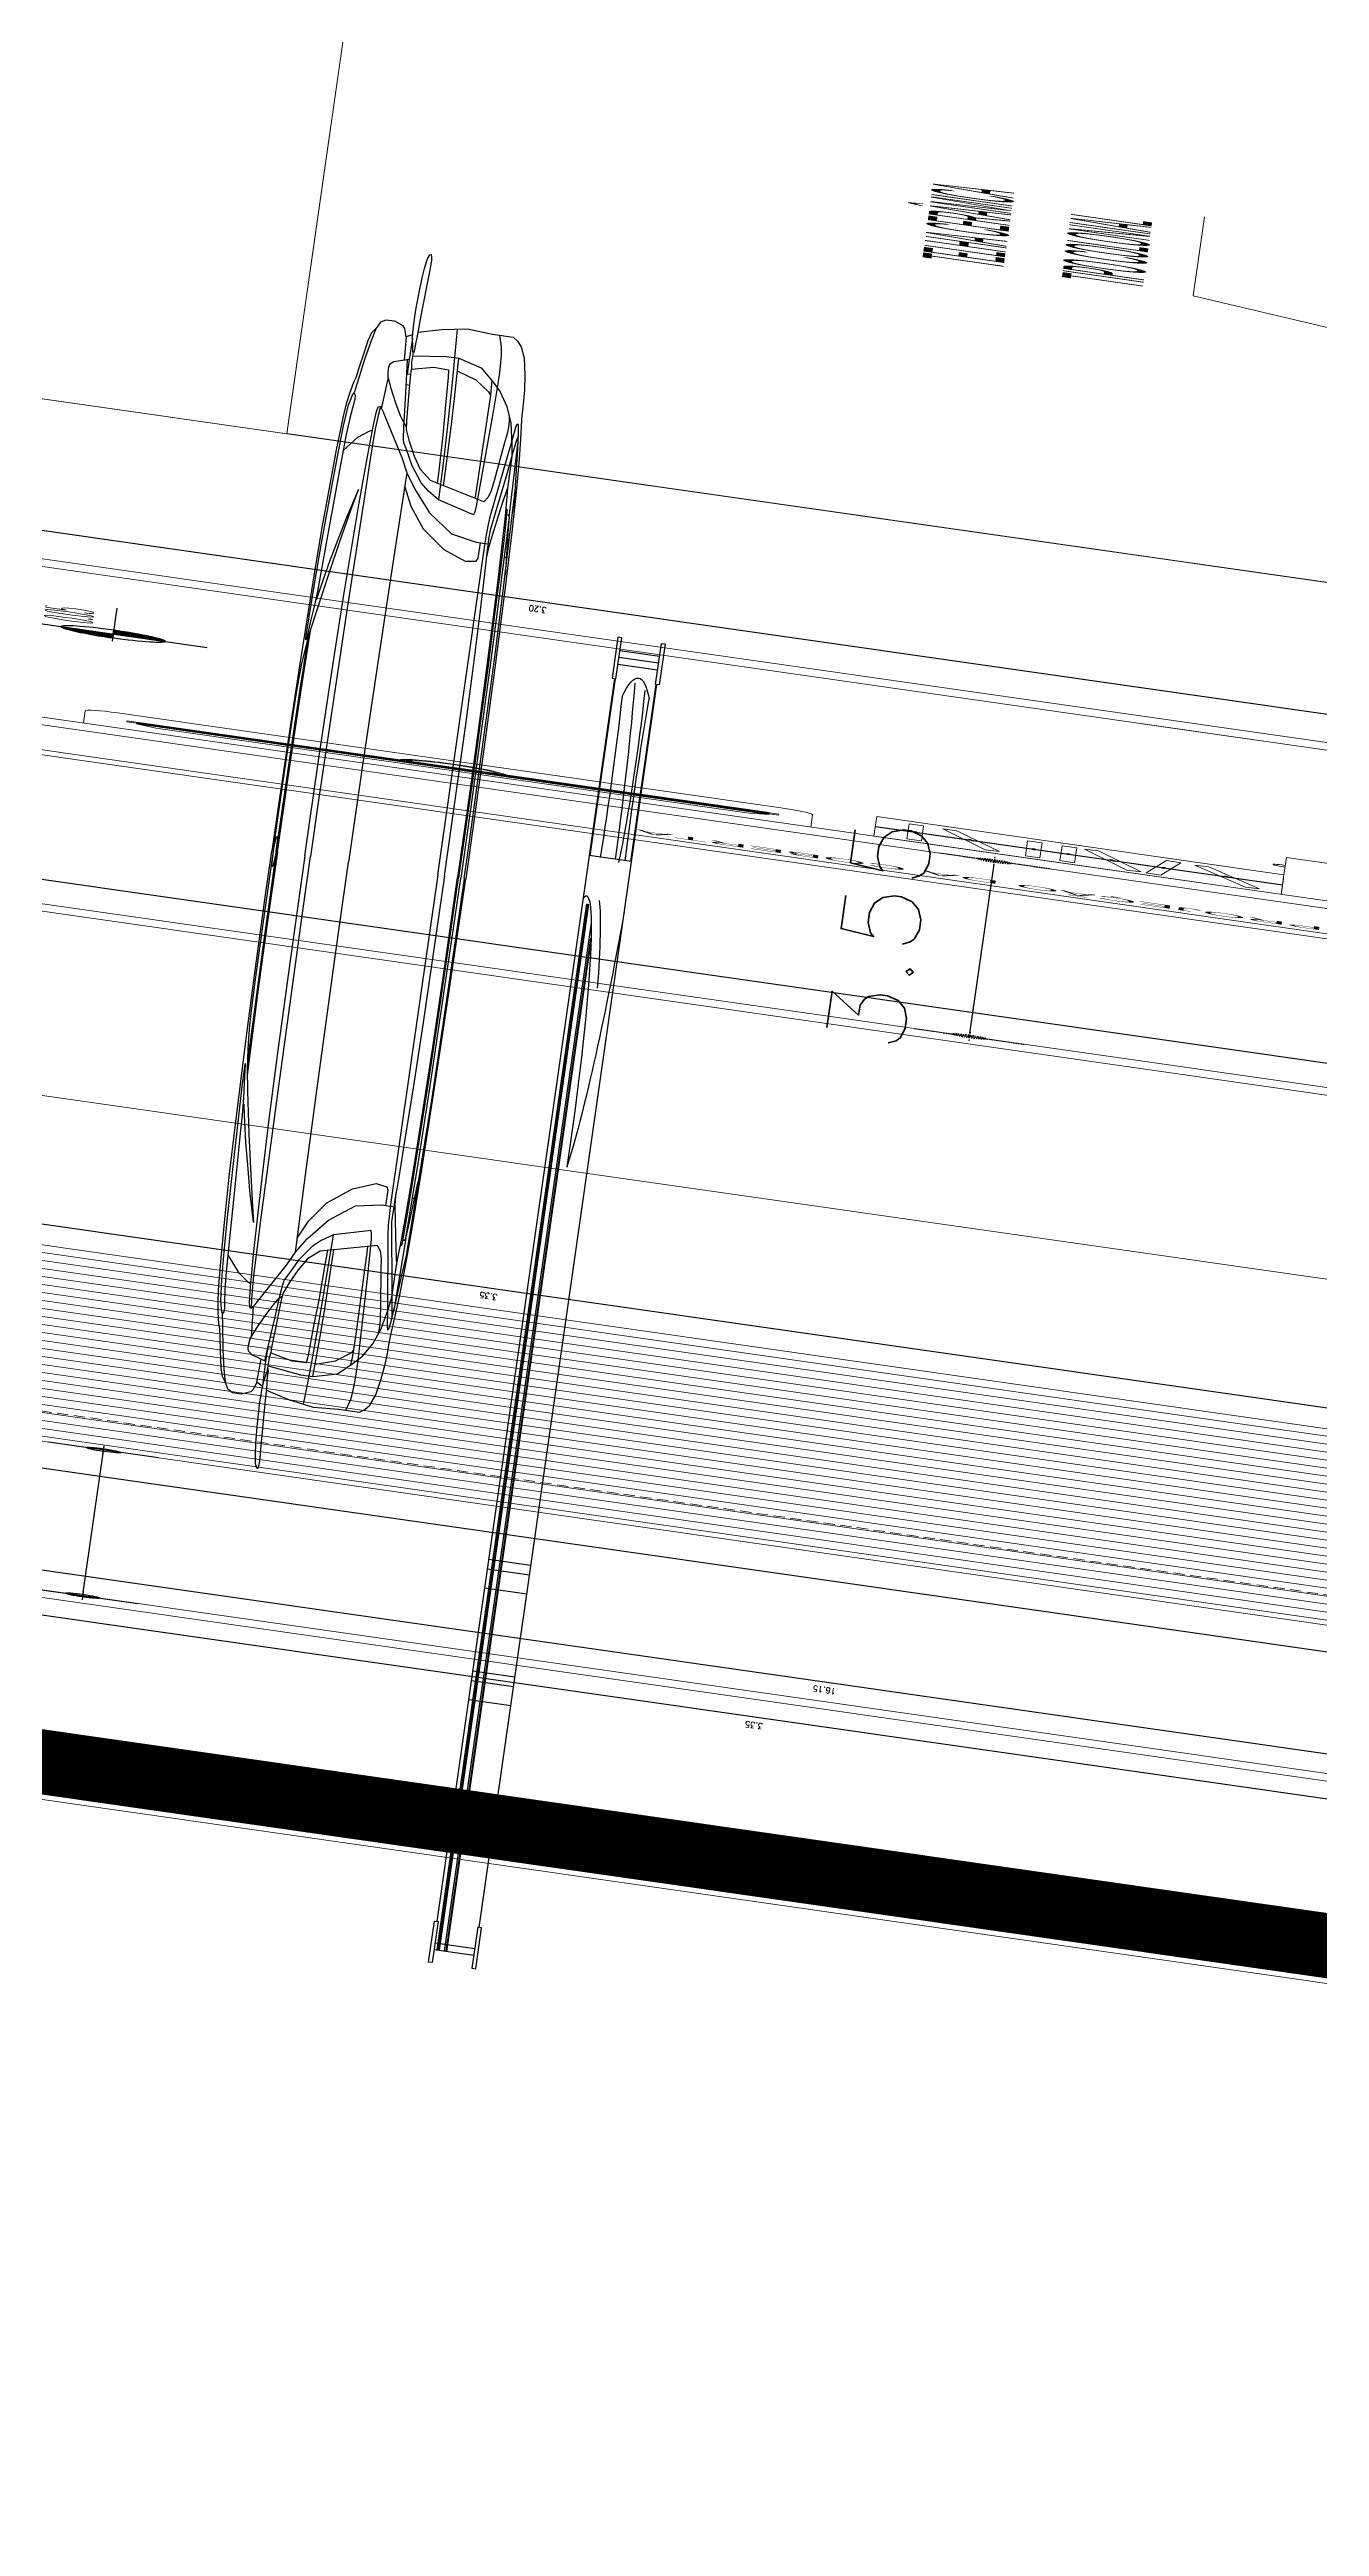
# Model space of a CAD drawing. Header units: millimetres. Extents: x -361192058 to 101130107379, y -14071650034 to 19218552450.
# Drawn here: x -134288.1 to -134171.5, y 43637.4 to 43864.8 of the extents above; entities that cross this region are included whole.
import ezdxf
from ezdxf.enums import TextEntityAlignment as Align

# ---------------------------------------------------------------- set-up
doc = ezdxf.new("R2010")
doc.units = ezdxf.units.MM
doc.header["$LTSCALE"] = 0.5
doc.linetypes.add('HIDDEN', pattern=[0.375, 0.25, -0.125])
doc.linetypes.add('HIDDEN2', pattern=[0.1875, 0.125, -0.0625])
for name, color, linetype in [('02', 2, 'Continuous'), ('DIVERSOS', 4, 'Continuous'), ('ESQUADRIAS', 3, 'Continuous'), ('HATCH', 8, 'Continuous'), ('MOBIL-I', 251, 'Continuous'), ('parede', 2, 'Continuous'), ('PISO', 8, 'Continuous'), ('proj', 8, 'HIDDEN'), ('projeção 02', 7, 'HIDDEN2'), ('TXT_0', 7, 'Continuous')]:
    doc.layers.add(name, color=color, linetype=linetype)
doc.layers.add('E-lay-9', color=9, linetype='Continuous', lineweight=9)
doc.styles.add('ADITIVOCAD', font='ROMANS.shx')
doc.styles.add('SANSSERIF', font='sas_____.pfb', dxfattribs={"height": 1})
doc.styles.get("Standard").update_dxf_attribs({"font": 'txt.shx', "height": 0.12})
doc.dimstyles.new('ESCALA50', dxfattribs={"dimtxt": 0.1, "dimasz": 0.06, "dimexe": 0.18, "dimexo": 0.06, "dimgap": 0.1, "dimtad": 1, "dimzin": 4, "dimdsep": 46, "dimtxsty": 'Standard', "dimblk1": 'BOLA', "dimblk2": 'BOLA', "dimsah": 1, "dimcen": -0.06, "dimse1": 1, "dimse2": 1, "dimclrd": 7, "dimclrt": 3, "dimadec": 0, "dimazin": 0, "dimtfac": 1, "dimtix": 1, "dimtmove": 0, "dimatfit": 3, "dimldrblk": 'BOLA', "dimfxl": 0, "dimtolj": 1, "dimtzin": 4, "dimarcsym": 0})

# ---------------------------------------------------------------- blocks, each defined once
blk = doc.blocks.new('BOLA')
for p, q in [((0, -1.435), (0, 1.435)), ((-1.435, 0), (1.435, 0))]:
    blk.add_line(p, q)
blk.add_circle((0, 0), 0.452)
blk = doc.blocks.new('*D851')
at = {"layer": 'Defpoints', "color": 0, "transparency": 16777216}
for p in [(4671.6614, 2423.243), (4672.2249, 2423.243), (4671.6614, 2419.893)]:
    blk.add_point(p, dxfattribs=at)
at = {"layer": 'DIVERSOS', "color": 7, "lineweight": -2, "transparency": 16777216}
blk.add_line((4672.2249, 2419.953), (4672.2249, 2423.183), dxfattribs=at)
at = {"layer": 'DIVERSOS', "color": 7, "lineweight": -2, "transparency": 16777216, "xscale": 0.06, "yscale": 0.06, "zscale": 0.06}
for p, rotation in [((4672.2249, 2423.243), 90), ((4672.2249, 2419.893), 270)]:
    blk.add_blockref('BOLA', p, dxfattribs=dict(at, rotation=rotation))
at = {"layer": 'DIVERSOS', "color": 3, "lineweight": 18, "transparency": 16777216, "insert": (4672.0649, 2421.568), "char_height": 0.12, "attachment_point": 5, "rotation": 90}
blk.add_mtext('\\A1;3.35', dxfattribs=at)
blk = doc.blocks.new('*D853')
at = {"layer": 'Defpoints', "color": 0, "transparency": 16777216}
for p in [(4664.4563, 2422.743), (4668.0101, 2422.743), (4668.0114, 2419.393)]:
    blk.add_point(p, dxfattribs=at)
at = {"layer": 'DIVERSOS', "color": 7, "lineweight": -2, "transparency": 16777216}
blk.add_line((4664.4563, 2419.453), (4664.4563, 2422.683), dxfattribs=at)
at = {"layer": 'DIVERSOS', "color": 7, "lineweight": -2, "transparency": 16777216, "xscale": 0.06, "yscale": 0.06, "zscale": 0.06}
for p, rotation in [((4664.4563, 2422.743), 90), ((4664.4563, 2419.393), 270)]:
    blk.add_blockref('BOLA', p, dxfattribs=dict(at, rotation=rotation))
at = {"layer": 'DIVERSOS', "color": 3, "lineweight": 18, "transparency": 16777216, "insert": (4664.2963, 2421.068), "char_height": 0.12, "attachment_point": 5, "rotation": 90}
blk.add_mtext('\\A1;3.35', dxfattribs=at)
blk = doc.blocks.new('*D856')
at = {"layer": 'Defpoints', "color": 0, "transparency": 16777216}
for p in [(4667.3822, 2422.643), (4667.3822, 2412.893), (4667.3822, 2412.893)]:
    blk.add_point(p, dxfattribs=at)
at = {"layer": 'DIVERSOS', "color": 7, "lineweight": -2, "transparency": 16777216}
blk.add_line((4667.3822, 2422.583), (4667.3822, 2412.953), dxfattribs=at)
at = {"layer": 'DIVERSOS', "color": 7, "lineweight": -2, "transparency": 16777216, "xscale": 0.06, "yscale": 0.06, "zscale": 0.06}
for p, rotation in [((4667.3822, 2422.643), 90), ((4667.3822, 2412.893), 270)]:
    blk.add_blockref('BOLA', p, dxfattribs=dict(at, rotation=rotation))
at = {"layer": 'DIVERSOS', "color": 3, "lineweight": 18, "transparency": 16777216, "insert": (4667.2222, 2417.768), "char_height": 0.12, "attachment_point": 5, "rotation": 90}
blk.add_mtext('\\A1;9.75', dxfattribs=at)
blk = doc.blocks.new('*D857')
at = {"layer": 'Defpoints', "color": 0, "transparency": 16777216}
for p in [(4666.0114, 2429.043), (4664.9614, 2412.893), (4665.3574, 2412.893)]:
    blk.add_point(p, dxfattribs=at)
at = {"layer": 'DIVERSOS', "color": 7, "lineweight": -2, "transparency": 16777216}
blk.add_line((4665.3574, 2428.983), (4665.3574, 2412.953), dxfattribs=at)
at = {"layer": 'DIVERSOS', "color": 7, "lineweight": -2, "transparency": 16777216, "xscale": 0.06, "yscale": 0.06, "zscale": 0.06}
for p, rotation in [((4665.3574, 2429.043), 90), ((4665.3574, 2412.893), 270)]:
    blk.add_blockref('BOLA', p, dxfattribs=dict(at, rotation=rotation))
at = {"layer": 'DIVERSOS', "color": 3, "lineweight": 18, "transparency": 16777216, "insert": (4665.1974, 2420.968), "char_height": 0.12, "attachment_point": 5, "rotation": 90}
blk.add_mtext('\\A1;16.15', dxfattribs=at)
blk = doc.blocks.new('*D860')
at = {"color": 7, "lineweight": -2, "transparency": 16777216}
blk.add_line((4665.0214, 2422.1234), (4667.8514, 2422.1234), dxfattribs=at)
at = {"layer": 'Defpoints', "color": 0, "transparency": 16777216}
for p in [(4667.9114, 2422.1234), (4667.9114, 2421.1591), (4664.9614, 2420.9091)]:
    blk.add_point(p, dxfattribs=at)
at = {"color": 7, "lineweight": -2, "transparency": 16777216, "xscale": 0.06, "yscale": 0.06, "zscale": 0.06, "rotation": 180}
blk.add_blockref('BOLA', (4664.9614, 2422.1234), dxfattribs=at)
at = {"color": 7, "lineweight": -2, "transparency": 16777216, "xscale": 0.06, "yscale": 0.06, "zscale": 0.06}
blk.add_blockref('BOLA', (4667.9114, 2422.1234), dxfattribs=at)
at = {"color": 3, "lineweight": 18, "transparency": 16777216, "insert": (4666.4364, 2422.2834), "char_height": 0.12, "attachment_point": 5}
blk.add_mtext('\\A1;2.95', dxfattribs=at)
blk = doc.blocks.new('Adc_nivelpl')
h = blk.add_hatch()
h.set_pattern_fill('_U', color=256, scale=0.005, angle=45, style=0, double=1)
h.set_pattern_definition([(45, (-5.8772514, -3.5161936), (-0.003535534, 0.003535534), []), (135, (-5.8772514, -3.5161936), (-0.003535534, -0.003535534), [])])
h.paths.add_polyline_path([(0.1954, -0.0865, 0.414214), (0.0865, -0.1954), (0.1954, -0.1954)])
h.paths.add_polyline_path([(0.1954, -0.1954), (0.1954, -0.3043, 0.414214), (0.3043, -0.1954)])
for p, q in [((0.1954, 0), (0.1954, -0.3908)), ((0.8958, -0.1954), (0, -0.1954))]:
    blk.add_line(p, q)
blk.add_circle((0.1954, -0.1954), 0.1089)
at = {"flags": 8}
blk.add_attdef('NIVEL', (0.3642, -0.1501), '', height=0.1, dxfattribs=at)
blk = doc.blocks.new('CamaSolteiroP_20')
for p, q in [((-37.72, 0), (37.72, 0)), ((-37.72, -1), (37.72, -1)), ((-37.72, -2), (37.72, -2)), ((-40, -185.91), (-40, -4.09)), ((-39, -30), (-39, -4.09)), ((39, -4.09), (39, -30)), ((40, -4.09), (40, -185.91)), ((-40, -30), (40, -30)), ((37.72, -189), (-37.72, -189)), ((37.72, -190), (-37.72, -190))]:
    blk.add_line(p, q)
at = {"color": 8}
for p, q in [((28.36, -36.99), (28.36, -190)), ((29.75, -36.99), (29.75, -190)), ((32.55, -36.99), (32.55, -190)), ((14.37, -42.5), (14.37, -190)), ((15.77, -41.86), (15.77, -190)), ((18.56, -39.59), (18.56, -190)), ((40, -132.93), (-40, -132.93)), ((40, -134.33), (-40, -134.33)), ((40, -137.12), (-40, -137.12)), ((40, -149.24), (-40, -149.24)), ((40, -150.64), (-40, -150.64)), ((40, -153.43), (-40, -153.43))]:
    blk.add_line(p, q, dxfattribs=at)
for points in [[(-44.82, -4.09), (-37.72, -4.09), (-37.72, 1.9), (-44.82, 1.9)], [(44.82, -4.09), (37.72, -4.09), (37.72, 1.9), (44.82, 1.9)], [(-44.82, -185.91), (-37.72, -185.91), (-37.72, -191.9), (-44.82, -191.9)], [(44.82, -185.91), (37.72, -185.91), (37.72, -191.9), (44.82, -191.9)]]:
    blk.add_lwpolyline(points, close=True)
for centre, radius, start, end in [((-4.53, -117.97), 114.44, 76.9055, 102.6216), ((-69.4, -20.59), 42.35, 347.1561, 19.7175), ((54.91, -21.37), 36.66, 156.0862, 193.6963), ((34.46, -71.38), 35.55, 81.0342, 186.0266), ((31.92, -2.06), 80.08, 206.0885, 245.813)]:
    blk.add_arc(centre, radius, start, end)
for centre, radius, start, end in [((2, -15.4), 23.74, 154.5854, 219.1554), ((35.51, -33.24), 44.85, 139.8836, 175.8528), ((21.8, -77.11), 42.73, 106.9145, 138.5644)]:
    blk.add_arc(centre, radius, start, end, dxfattribs=at)
blk = doc.blocks.new('top')
for points in [[(1324.7, 824.1), (1322.6, 845.5), (1324.1, 859.6), (1338.1, 883.9), (1359.5, 909.7), (1381.6, 926.7), (1409.7, 940), (1445.8, 946.6), (1473.1, 947.3), (1486.4, 943.6), (1493.1, 938.5), (1494.5, 931.8), (1484.2, 917.8), (1445.1, 857.3), (1421.5, 816.8), (1411.9, 810.1), (1410.8, 798.5), (1408.2, 795.7), (1399.1, 792.7), (1385.1, 794.7), (1367, 802.3), (1339.5, 814.8), (1324.7, 824.1)], [(585.6, 822.8), (509, 814.6), (457.4, 801.3), (396, 775.5), (350.6, 754.6), (321.3, 742.1), (291.3, 734.4), (243.8, 717), (212.2, 702.2), (186.4, 683.4), (163.3, 657.5), (141.7, 627.6), (108.9, 573.2), (76.1, 502.7), (52.4, 430.2), (21.6, 292.4), (7.7, 194.1), (0, 72), (0, 0)], [(1330.5, 820.5), (1210.6, 815.8), (1197.2, 819.4), (1155.1, 828.3), (1116.7, 831.9), (939.5, 837.3), (759.2, 837.1), (654.5, 832.6), (585.6, 822.8), (521.2, 802.2), (450.5, 773.6), (370.9, 736), (336, 719.1), (363.4, 715.3), (365.2, 709.9), (351.8, 701), (320.5, 681.3), (296.3, 653.6), (262.3, 597.2), (216.7, 511.4), (178.2, 433.6), (168.4, 410.3), (158.5, 396.9), (146.9, 383.5), (117.4, 360.2), (83.4, 331.6), (78, 330.7), (70, 332.5), (71.7, 339.7), (74.4, 366.5), (90.5, 417.5), (114.7, 481.9), (155.9, 570.4), (186.3, 623.2), (218.5, 666.1), (255.2, 699.2), (274.9, 705.4), (306.2, 715.3), (336, 719.1)], [(1210.6, 815.8), (1231.7, 779.6)], [(3057.7, 838.9), (3127.2, 821.5), (3147.1, 809.6), (3158, 796.7), (3162.9, 781.8), (3162.9, 763.9), (3150, 723.3), (3112.3, 632.9), (3082.5, 572.4), (3069.6, 563.5), (3048.8, 558.5), (2314.5, 573.7), (2088.9, 584.9), (1923.7, 596), (1692.7, 619.8), (1524.3, 645.2), (1460.7, 653.2), (1445.4, 659.3), (1417.5, 677.1), (1380.8, 711.7), (1336.2, 749.5), (1300.2, 781.2)], [(1339.5, 814.8), (1330.4, 781.9), (1332.8, 758.9)], [(1426.7, 825.8), (1889.9, 835), (2403.5, 841.5), (2914.2, 838.9), (3336.5, 838.9), (3434.3, 833.8), (3520.6, 826), (3611.5, 809.1), (3673.3, 783.4), (3710.6, 760.2), (3723.5, 743.5), (3727.4, 729.4), (3731.2, 721.6), (3739, 713.9), (3772.4, 684.3), (3800.8, 653.4), (3825.2, 618.7), (3840.7, 587.8), (3861.3, 540.2), (3885.7, 454), (3906.3, 336.9), (3920.5, 217.2), (3930, 0)], [(2198.8, 838.9), (2219.8, 811.4), (2248.8, 761.4), (2278.5, 693.5), (2300.3, 630.2), (2310.5, 590.4), (2314.5, 573.7)], [(1330.4, 781.9), (1034.7, 775), (955.6, 769.8), (940.8, 765.5), (940.8, 758.5), (954.7, 750.7), (1046.8, 734.2), (1185.9, 712.5), (1313.6, 694.3), (1411.4, 682.9)], [(1388.2, 794.2), (1388.7, 778.4), (1392.9, 773.7), (1405.6, 767.6)], [(1388.4, 788.2), (2055.6, 794.8), (2315.2, 794.8), (2786.9, 785), (3068.4, 765.5), (3232.7, 752.5), (3406.8, 731.4), (3532, 707), (3617.2, 674.1), (3650.7, 655.9), (3650.9, 605.9)], [(3484.3, 716.3), (3493.2, 709.4), (3495.1, 700.3), (3490.6, 691.9), (3458.6, 671.8), (3365.4, 617), (3333.3, 599.2), (3292.9, 588.4), (3218.1, 580.3), (2097.5, 601.3), (1866.8, 616), (1714.9, 634.5), (1569.2, 656.7), (1477.9, 674.1), (1460.3, 686.9), (1425.7, 731.8), (1405.6, 759.1), (1405.6, 767.6), (1844.1, 775.5), (2141.4, 774.5), (2156.9, 762.8), (2184.2, 720.1), (2214.3, 673.5), (2236.6, 618.1), (2243.5, 598.6)], [(2308.5, 794.8), (2322.3, 766.3), (2336.8, 731.9), (2349.1, 691.9), (2360.2, 626.9), (2363.1, 596.3)], [(2318, 775.1), (2711.1, 765.6), (2998.1, 750), (3046.7, 744.9)], [(3031, 768.1), (3042.3, 756.7), (3046.7, 744.9), (3046.7, 716.8), (3040.4, 655), (3032.3, 593.2), (3029.9, 583.8)], [(923.5, 700.4), (970.5, 747.9)], [(1405.6, 759.1), (1325.6, 758.9)], [(1343.6, 743.2), (1417.4, 743)], [(668.3, 0), (671.2, 156), (684.3, 307.6), (703.9, 410.8), (724.8, 489.2), (747, 551.9), (777.1, 621.2), (808, 671.5), (831.8, 695.3), (849.2, 702.6), (894.2, 703.6), (952.9, 697.1), (1464.5, 630.3), (1607.5, 608.3), (1587.7, 484), (1571.6, 325.7), (1556.9, 143.8), (1554.6, 0)], [(894.2, 703.6), (874.7, 689.7), (857.7, 670.8), (848.8, 653.1), (840.1, 621.1), (830.1, 559.1), (805.6, 381.2), (784.5, 84.7), (782.8, 0)], [(3362.3, 0), (3362.3, 514.7), (3366.5, 533.4), (3375.4, 546.8), (3393.3, 561.1), (3603, 676.8), (3642.8, 701.6), (3657.8, 706.9), (3667.5, 706.9), (3682.6, 705.1), (3706.5, 693.6), (3737.4, 668.9), (3790.5, 620.3), (3819.6, 593.8), (3839.1, 577.8), (3848.6, 569.4)], [(281.1, 628.3), (533.4, 651.7), (739.9, 663.8), (804.7, 666.1)], [(1411.4, 682.9), (1472.9, 677.8)], [(3501.2, 0), (3500.2, 118.2), (3494.8, 232.5), (3481.6, 331.3), (3462.3, 414.4), (3446.6, 470.9), (3432.2, 503.5), (3429.8, 527.5), (3433.4, 540.8), (3473.1, 562.5), (3603.2, 628.7), (3659.9, 661.2), (3698.4, 680.5), (3713.5, 688)], [(3763.4, 562.7), (3728.3, 676.2)], [(1604, 586.4), (1781.8, 557.8), (2094, 526.2), (2562.6, 498.8), (3018.1, 485.8), (3235.9, 488.3), (3267.3, 493.3), (3267.3, 517.1)], [(1607.5, 608.3), (1811.4, 584.7), (2173.6, 552), (2667.3, 524.3), (3185.4, 517.1), (3414.8, 517.1)], [(3435.8, 495.2), (3449.6, 514.1), (3498, 538.5), (3590.2, 580.9), (3650.9, 605.9), (3666.2, 587.4), (3682.1, 564), (3699.8, 522.2), (3717.7, 463.9), (3739.1, 378.4), (3753.3, 268.2), (3761.7, 138), (3761.7, 0)], [(3674.2, 575.7), (3698.1, 573.7), (3705.5, 570.7), (3721.5, 534.8), (3739.7, 477.6), (3755.3, 402.3), (3769.6, 326.9), (3778.7, 233.3), (3783.9, 155.4), (3783.9, 0)], [(3897.5, 0), (3896.9, 54.3), (3890.2, 224.3), (3876.5, 346.1), (3856.1, 444.4), (3833.6, 532.1), (3813.2, 595.4), (3809.6, 602.9)], [(25, 0), (25.9, 109.5), (31.8, 200.3), (39, 244.5), (50.2, 271.2), (63.8, 291.1), (82.8, 308.1), (126.5, 339.4), (200.4, 372.4), (346.6, 437.5), (474.8, 489.9), (601.3, 538.7), (691.6, 572.2), (528.4, 524.1), (411.9, 485.3), (307.9, 451.3), (206.6, 409.4), (169.2, 393.4)], [(3707.4, 566.3), (3747.8, 566), (3763.4, 562.7), (3781.2, 545), (3848.7, 473.2)], [(3763.4, 562.7), (3794.9, 439.7), (3812.5, 328), (3830.1, 95.9), (3832, 0)], [(3824.3, 499.1), (3779.1, 501.2)], [(113.7, 0), (114.5, 116.1), (121.5, 218.1), (132, 282.6), (146.6, 348.4)], [(87.8, 0), (92.6, 149), (103.5, 257.7), (113.7, 319.6), (119.5, 334.3)], [(585.6, -822.8), (509, -814.6), (457.4, -801.3), (396, -775.5), (350.6, -754.6), (321.3, -742.1), (291.3, -734.4), (243.8, -717), (212.2, -702.2), (186.4, -683.4), (163.3, -657.5), (141.7, -627.6), (108.9, -573.2), (76.1, -502.7), (52.4, -430.2), (21.6, -292.4), (7.7, -194.1), (0, -72), (0, 0)], [(25, 0), (25.9, -109.5), (31.8, -200.3), (39, -244.5), (50.2, -271.2), (63.8, -291.1), (82.8, -308.1), (126.5, -339.4), (200.4, -372.4), (346.6, -437.5), (474.8, -489.9), (601.3, -538.7), (691.6, -572.2), (528.4, -524.1), (411.9, -485.3), (307.9, -451.3), (206.6, -409.4), (169.2, -393.4)], [(87.8, 0), (92.6, -149), (103.5, -257.7), (113.7, -319.6), (119.5, -334.3)], [(113.7, 0), (114.5, -116.1), (121.5, -218.1), (132, -282.6), (146.6, -348.4)], [(668.3, 0), (671.2, -156), (684.3, -307.6), (703.9, -410.8), (724.8, -489.2), (747, -551.9), (777.1, -621.2), (808, -671.5), (831.8, -695.3), (849.2, -702.6), (894.2, -703.6), (952.9, -697.1), (1464.5, -630.3), (1607.5, -608.3), (1587.7, -484), (1571.6, -325.7), (1556.9, -143.8), (1554.6, 0)], [(894.2, -703.6), (874.7, -689.7), (857.7, -670.8), (848.8, -653.1), (840.1, -621.1), (830.1, -559.1), (805.6, -381.2), (784.5, -84.7), (782.8, 0)], [(1426.7, -825.8), (1889.9, -835), (2403.5, -841.5), (2914.2, -838.9), (3336.5, -838.9), (3434.3, -833.8), (3520.6, -826), (3611.5, -809.1), (3673.3, -783.4), (3710.6, -760.2), (3723.5, -743.5), (3727.4, -729.4), (3731.2, -721.6), (3739, -713.9), (3772.4, -684.3), (3800.8, -653.4), (3825.2, -618.7), (3840.7, -587.8), (3861.3, -540.2), (3885.7, -454), (3906.3, -336.9), (3920.5, -217.2), (3930, 0)], [(3362.3, 0), (3362.3, -514.7), (3366.5, -533.4), (3375.4, -546.8), (3393.3, -561.1), (3603, -676.8), (3642.8, -701.6), (3657.8, -706.9), (3667.5, -706.9), (3682.6, -705.1), (3706.5, -693.6), (3737.4, -668.9), (3790.5, -620.3), (3819.6, -593.8), (3839.1, -577.8), (3848.6, -569.4)], [(3501.2, 0), (3500.2, -118.2), (3494.8, -232.5), (3481.6, -331.3), (3462.3, -414.4), (3446.6, -470.9), (3432.2, -503.5), (3429.8, -527.5), (3433.4, -540.8), (3473.1, -562.5), (3603.2, -628.7), (3659.9, -661.2), (3698.4, -680.5), (3713.5, -688)], [(3435.8, -495.2), (3449.6, -514.1), (3498, -538.5), (3590.2, -580.9), (3650.9, -605.9), (3666.2, -587.4), (3682.1, -564), (3699.8, -522.2), (3717.7, -463.9), (3739.1, -378.4), (3753.3, -268.2), (3761.7, -138), (3761.7, 0)], [(3674.2, -575.7), (3698.1, -573.7), (3705.5, -570.7), (3721.5, -534.8), (3739.7, -477.6), (3755.3, -402.3), (3769.6, -326.9), (3778.7, -233.3), (3783.9, -155.4), (3783.9, 0)], [(3763.4, -562.7), (3794.9, -439.7), (3812.5, -328), (3830.1, -95.9), (3832, 0)], [(3897.5, 0), (3896.9, -54.3), (3890.2, -224.3), (3876.5, -346.1), (3856.1, -444.4), (3833.6, -532.1), (3813.2, -595.4), (3809.6, -602.9)], [(1330.5, -820.5), (1210.6, -815.8), (1197.2, -819.4), (1155.1, -828.3), (1116.7, -831.9), (939.5, -837.3), (759.2, -837.1), (654.5, -832.6), (585.6, -822.8), (521.2, -802.2), (450.5, -773.6), (370.9, -736), (336, -719.1), (363.4, -715.3), (365.2, -709.9), (351.8, -701), (320.5, -681.3), (296.3, -653.6), (262.3, -597.2), (216.7, -511.4), (178.2, -433.6), (168.4, -410.3), (158.5, -396.9), (146.9, -383.5), (117.4, -360.2), (83.4, -331.6), (78, -330.7), (70, -332.5), (71.7, -339.7), (74.4, -366.5), (90.5, -417.5), (114.7, -481.9), (155.9, -570.4), (186.3, -623.2), (218.5, -666.1), (255.2, -699.2), (274.9, -705.4), (306.2, -715.3), (336, -719.1)], [(1604, -586.4), (1781.8, -557.8), (2094, -526.2), (2562.6, -498.8), (3018.1, -485.8), (3235.9, -488.3), (3267.3, -493.3), (3267.3, -517.1)], [(3707.4, -566.3), (3747.8, -566), (3763.4, -562.7), (3781.2, -545), (3848.7, -473.2)], [(1607.5, -608.3), (1811.4, -584.7), (2173.6, -552), (2667.3, -524.3), (3185.4, -517.1), (3414.8, -517.1)], [(3824.3, -499.1), (3779.1, -501.2)], [(3057.7, -838.9), (3127.2, -821.5), (3147.1, -809.6), (3158, -796.7), (3162.9, -781.8), (3162.9, -763.9), (3150, -723.3), (3112.3, -632.9), (3082.5, -572.4), (3069.6, -563.5), (3048.8, -558.5), (2314.5, -573.7), (2088.9, -584.9), (1923.7, -596), (1692.7, -619.8), (1524.3, -645.2), (1460.7, -653.2), (1445.4, -659.3), (1417.5, -677.1), (1380.8, -711.7), (1336.2, -749.5), (1300.2, -781.2)], [(2198.8, -838.9), (2219.8, -811.4), (2248.8, -761.4), (2278.5, -693.5), (2300.3, -630.2), (2310.5, -590.4), (2314.5, -573.7)], [(3763.4, -562.7), (3728.3, -676.2)], [(1388.4, -788.2), (2055.6, -794.8), (2315.2, -794.8), (2786.9, -785), (3068.4, -765.5), (3232.7, -752.5), (3406.8, -731.4), (3532, -707), (3617.2, -674.1), (3650.7, -655.9), (3650.9, -605.9)], [(3484.3, -716.3), (3493.2, -709.4), (3495.1, -700.3), (3490.6, -691.9), (3458.6, -671.8), (3365.4, -617), (3333.3, -599.2), (3292.9, -588.4), (3218.1, -580.3), (2097.5, -601.3), (1866.8, -616), (1714.9, -634.5), (1569.2, -656.7), (1477.9, -674.1), (1460.3, -686.9), (1425.7, -731.8), (1405.6, -759.1), (1405.6, -767.6), (1844.1, -775.5), (2141.4, -774.5), (2156.9, -762.8), (2184.2, -720.1), (2214.3, -673.5), (2236.6, -618.1), (2243.5, -598.6)], [(2308.5, -794.8), (2322.3, -766.3), (2336.8, -731.9), (2349.1, -691.9), (2360.2, -626.9), (2363.1, -596.3)], [(3031, -768.1), (3042.3, -756.7), (3046.7, -744.9), (3046.7, -716.8), (3040.4, -655), (3032.3, -593.2), (3029.9, -583.8)], [(281.1, -628.3), (533.4, -651.7), (739.9, -663.8), (804.7, -666.1)], [(1330.4, -781.9), (1034.7, -775), (955.6, -769.8), (940.8, -765.5), (940.8, -758.5), (954.7, -750.7), (1046.8, -734.2), (1185.9, -712.5), (1313.6, -694.3), (1411.4, -682.9)], [(1411.4, -682.9), (1472.9, -677.8)], [(923.5, -700.4), (970.5, -747.9)], [(1405.6, -759.1), (1325.6, -758.9)], [(1339.5, -814.8), (1330.4, -781.9), (1332.8, -758.9)], [(1343.6, -743.2), (1417.4, -743)], [(2318, -775.1), (2711.1, -765.6), (2998.1, -750), (3046.7, -744.9)], [(1210.6, -815.8), (1231.7, -779.6)], [(1324.7, -824.1), (1322.6, -845.5), (1324.1, -859.6), (1338.1, -883.9), (1359.5, -909.7), (1381.6, -926.7), (1409.7, -940), (1445.8, -946.6), (1473.1, -947.3), (1486.4, -943.6), (1493.1, -938.5), (1494.5, -931.8), (1484.2, -917.8), (1445.1, -857.3), (1421.5, -816.8), (1411.9, -810.1), (1410.8, -798.5), (1408.2, -795.7), (1399.1, -792.7), (1385.1, -794.7), (1367, -802.3), (1339.5, -814.8), (1324.7, -824.1)], [(1388.2, -794.2), (1388.7, -778.4), (1392.9, -773.7), (1405.6, -767.6)]]:
    blk.add_lwpolyline(points)
for start, end in [(0, 180), (180, 0)]:
    blk.add_arc((56.9, 0), 23.5, start, end)
blk = doc.blocks.new('fiat')
at = {"color": 1}
blk.add_blockref('top', (-0.2, 0), dxfattribs=at)
blk = doc.blocks.new('*D1628')
at = {"layer": 'Defpoints', "color": 0, "transparency": 16777216}
for p in [(4685.2878, 2423.243), (4685.2878, 2420.043), (4686.0054, 2420.043)]:
    blk.add_point(p, dxfattribs=at)
at = {"layer": 'DIVERSOS', "color": 7, "lineweight": -2, "transparency": 16777216}
blk.add_line((4686.0054, 2423.183), (4686.0054, 2420.103), dxfattribs=at)
at = {"layer": 'DIVERSOS', "color": 7, "lineweight": -2, "transparency": 16777216, "xscale": 0.06, "yscale": 0.06, "zscale": 0.06}
for p, rotation in [((4686.0054, 2423.243), 90), ((4686.0054, 2420.043), 270)]:
    blk.add_blockref('BOLA', p, dxfattribs=dict(at, rotation=rotation))
at = {"layer": 'DIVERSOS', "color": 3, "lineweight": 18, "transparency": 16777216, "insert": (4685.8454, 2421.643), "char_height": 0.12, "attachment_point": 5, "rotation": 90}
blk.add_mtext('\\A1;3.20', dxfattribs=at)
blk = doc.blocks.new('*D1615')
at = {"layer": 'Defpoints', "color": 0, "transparency": 16777216}
for p in [(4680.1378, 2423.243), (4679.0715, 2412.893), (4680.1378, 2412.893)]:
    blk.add_point(p, dxfattribs=at)
at = {"layer": 'DIVERSOS', "color": 7, "lineweight": -2, "transparency": 16777216}
blk.add_line((4679.0715, 2423.183), (4679.0715, 2412.953), dxfattribs=at)
at = {"layer": 'DIVERSOS', "color": 7, "lineweight": -2, "transparency": 16777216, "xscale": 0.06, "yscale": 0.06, "zscale": 0.06}
for p, rotation in [((4679.0715, 2423.243), 90), ((4679.0715, 2412.893), 270)]:
    blk.add_blockref('BOLA', p, dxfattribs=dict(at, rotation=rotation))
at = {"layer": 'DIVERSOS', "color": 3, "lineweight": 18, "transparency": 16777216, "insert": (4678.9115, 2418.068), "char_height": 0.12, "attachment_point": 5, "rotation": 90}
blk.add_mtext('\\A1;10.35', dxfattribs=at)
blk = doc.blocks.new('*D1617')
at = {"layer": 'Defpoints', "color": 0, "linetype": 'ByBlock', "transparency": 16777216}
for p in [(4682.1422, 2420.8888), (4678.5878, 2420.818), (4682.1422, 2420.818)]:
    blk.add_point(p, dxfattribs=at)
at = {"layer": 'proj', "color": 7, "linetype": 'ByBlock', "lineweight": -2, "transparency": 16777216}
blk.add_line((4678.6478, 2420.8888), (4682.0822, 2420.8888), dxfattribs=at)
at = {"layer": 'proj', "color": 7, "linetype": 'ByBlock', "lineweight": -2, "transparency": 16777216, "xscale": 0.06, "yscale": 0.06, "zscale": 0.06, "rotation": 180}
blk.add_blockref('BOLA', (4678.5878, 2420.8888), dxfattribs=at)
at = {"layer": 'proj', "color": 7, "linetype": 'ByBlock', "lineweight": -2, "transparency": 16777216, "xscale": 0.06, "yscale": 0.06, "zscale": 0.06}
blk.add_blockref('BOLA', (4682.1422, 2420.8888), dxfattribs=at)
at = {"layer": 'proj', "color": 3, "linetype": 'ByBlock', "lineweight": 18, "transparency": 16777216, "insert": (4680.365, 2421.0488), "char_height": 0.12, "attachment_point": 5}
blk.add_mtext('\\A1;3.55', dxfattribs=at)
blk = doc.blocks.new('APROVADO QUADRA 21.2 MBVII')
at = {"lineweight": 18}
for p, q in [((4682.4837, 2420.443), (4682.4837, 2421.0782)), ((4682.4913, 2420.443), (4682.4913, 2421.0782)), ((4682.3361, 2421.0277), (4682.639, 2421.0277)), ((4682.3361, 2421.005), (4682.3361, 2421.0277)), ((4682.4763, 2421.0144), (4682.4763, 2421.0182)), ((4682.4989, 2421.0182), (4682.4763, 2421.0182)), ((4682.4989, 2421.0182), (4682.4989, 2421.0144)), ((4682.639, 2421.005), (4682.639, 2421.0277)), ((4682.3361, 2421.005), (4682.639, 2421.005)), ((4682.4989, 2421.0144), (4682.4763, 2421.0144)), ((4682.338, 2420.9054), (4682.6327, 2420.975)), ((4682.3432, 2420.8833), (4682.638, 2420.9529)), ((4682.638, 2420.9529), (4682.6327, 2420.975)), ((4682.3432, 2420.8833), (4682.338, 2420.9054)), ((4682.4986, 2420.9336), (4682.4766, 2420.9284)), ((4682.4774, 2420.9247), (4682.4766, 2420.9284)), ((4682.4994, 2420.9299), (4682.4774, 2420.9247)), ((4682.4986, 2420.9336), (4682.4994, 2420.9299)), ((4682.3361, 2420.8427), (4682.639, 2420.8427)), ((4682.3361, 2420.82), (4682.3361, 2420.8427)), ((4682.4763, 2420.8294), (4682.4763, 2420.8332)), ((4682.4989, 2420.8332), (4682.4763, 2420.8332)), ((4682.4989, 2420.8294), (4682.4763, 2420.8294)), ((4682.4989, 2420.8332), (4682.4989, 2420.8294)), ((4682.639, 2420.82), (4682.639, 2420.8427)), ((4682.3361, 2420.82), (4682.639, 2420.82)), ((4682.3361, 2420.7888), (4682.639, 2420.7888)), ((4682.3361, 2420.766), (4682.3361, 2420.7888)), ((4682.639, 2420.766), (4682.639, 2420.7888)), ((4682.3361, 2420.766), (4682.639, 2420.766)), ((4682.338, 2420.6844), (4682.6327, 2420.7539)), ((4682.4763, 2420.7755), (4682.4763, 2420.7793)), ((4682.4989, 2420.7793), (4682.4763, 2420.7793)), ((4682.4989, 2420.7755), (4682.4763, 2420.7755)), ((4682.4989, 2420.7793), (4682.4989, 2420.7755)), ((4682.638, 2420.7318), (4682.6327, 2420.7539)), ((4682.3432, 2420.6622), (4682.638, 2420.7318)), ((4682.4986, 2420.7125), (4682.4766, 2420.7073)), ((4682.4986, 2420.7125), (4682.4994, 2420.7088)), ((4682.3432, 2420.6622), (4682.338, 2420.6844)), ((4682.4774, 2420.7036), (4682.4766, 2420.7073)), ((4682.4994, 2420.7088), (4682.4774, 2420.7036)), ((4682.3359, 2420.6315), (4682.338, 2420.6541)), ((4682.338, 2420.6541), (4682.6395, 2420.6259)), ((4682.3359, 2420.6315), (4682.6374, 2420.6033)), ((4682.4763, 2420.6279), (4682.4767, 2420.6317)), ((4682.4988, 2420.6258), (4682.4763, 2420.6279)), ((4682.4992, 2420.6296), (4682.4767, 2420.6317)), ((4682.4992, 2420.6296), (4682.4988, 2420.6258)), ((4682.6374, 2420.6033), (4682.6395, 2420.6259)), ((4682.3382, 2420.499), (4682.6297, 2420.5813)), ((4682.3444, 2420.4771), (4682.6358, 2420.5595)), ((4682.6358, 2420.5595), (4682.6297, 2420.5813)), ((4682.4974, 2420.5341), (4682.4757, 2420.528)), ((4682.4767, 2420.5244), (4682.4757, 2420.528)), ((4682.4984, 2420.5305), (4682.4767, 2420.5244)), ((4682.4974, 2420.5341), (4682.4984, 2420.5305)), ((4682.3444, 2420.4771), (4682.3382, 2420.499))]:
    blk.add_line(p, q, dxfattribs=at)
at = {"layer": '02', "color": 8, "lineweight": 18}
for p, q in [((4682.2928, 2421.0789), (4682.2928, 2420.043)), ((4682.2928, 2421.0789), (4682.6928, 2421.0789)), ((4682.6928, 2421.0789), (4682.6928, 2420.443)), ((4682.6928, 2420.443), (4682.2928, 2420.443)), ((4682.2928, 2420.443), (4682.611, 2420.443)), ((4683.0428, 2420.443), (4682.6928, 2420.443)), ((4683.0428, 2420.043), (4683.0428, 2420.443))]:
    blk.add_line(p, q, dxfattribs=at)
at = {"layer": '02', "lineweight": 18}
for points in [[(4660.7948, 2395.8901), (4721.9948, 2395.8901), (4721.9948, 2440.4401), (4660.7948, 2440.4401)], [(4688.619, 2439.7183), (4674.7804, 2439.7183), (4674.7804, 2405.9015), (4688.619, 2405.9015)], [(4661.5448, 2439.6901), (4674.7804, 2439.6901), (4674.7804, 2405.9015), (4661.5448, 2405.9015)], [(4688.619, 2430.5177), (4701.139, 2430.5177), (4701.139, 2422.0652), (4688.619, 2422.0652)], [(4701.139, 2422.0652), (4688.6253, 2422.0652), (4688.6253, 2413.1258), (4701.139, 2413.1258)]]:
    blk.add_lwpolyline(points, close=True, dxfattribs=at)
at = {"layer": '02', "lineweight": 18, "const_width": 0.1}
blk.add_lwpolyline([(4661.5448, 2396.6401), (4721.2448, 2396.6401), (4721.2448, 2439.6901), (4661.5448, 2439.6901)], close=True, dxfattribs=at)
at = {"layer": '02', "color": 8, "lineweight": 18}
blk.add_arc((4682.865, 2420.4446), 0.0173, 354.5949, 185.4051, dxfattribs=at)
at = {"layer": 'DIVERSOS', "lineweight": 18}
for p, q in [((4664.8114, 2412.393), (4664.8114, 2434.993)), ((4664.9614, 2412.893), (4664.9614, 2434.993))]:
    blk.add_line(p, q, dxfattribs=at)
at = {"layer": 'E-lay-9', "lineweight": 18}
for p, q in [((4692.7628, 2419.7098), (4693.9334, 2420.7087)), ((4693.9334, 2420.7087), (4695.5346, 2420.7087))]:
    blk.add_line(p, q, dxfattribs=at)
at = {"layer": 'ESQUADRIAS', "color": 3, "lineweight": 18}
blk.add_line((4671.8114, 2434.993), (4671.8114, 2419.993), dxfattribs=at)
at = {"layer": 'ESQUADRIAS', "lineweight": 18}
for p, q in [((4671.6614, 2424.393), (4671.6614, 2420.693)), ((4668.0114, 2422.743), (4668.0114, 2419.393)), ((4671.6614, 2419.993), (4671.6614, 2420.693))]:
    blk.add_line(p, q, dxfattribs=at)
at = {"layer": 'HATCH', "lineweight": 18}
for p, q in [((4669.4389, 2419.393), (4669.4389, 2425.5386)), ((4669.5976, 2419.393), (4669.5976, 2425.5386)), ((4669.7564, 2419.393), (4669.7564, 2425.5386)), ((4669.9151, 2419.393), (4669.9151, 2425.5386)), ((4670.0739, 2419.393), (4670.0739, 2425.5386)), ((4668.1689, 2419.393), (4668.1689, 2425.5247)), ((4669.2801, 2419.393), (4669.2801, 2425.3797)), ((4668.3276, 2419.393), (4668.3276, 2425.3645)), ((4668.4864, 2419.393), (4668.4864, 2425.2042)), ((4669.1214, 2419.393), (4669.1214, 2425.2195)), ((4668.6451, 2419.393), (4668.6451, 2425.044)), ((4668.9626, 2419.393), (4668.9626, 2425.0592)), ((4668.8039, 2419.393), (4668.8039, 2424.9254)), ((4670.2326, 2419.393), (4670.2326, 2423.243)), ((4670.3914, 2419.393), (4670.3914, 2423.243)), ((4670.5501, 2419.393), (4670.5501, 2423.243)), ((4670.7089, 2419.393), (4670.7089, 2423.243)), ((4670.8676, 2419.393), (4670.8676, 2423.243)), ((4671.0264, 2419.393), (4671.0264, 2423.243)), ((4671.1851, 2419.393), (4671.1851, 2423.243)), ((4671.3439, 2419.393), (4671.3439, 2423.243)), ((4671.5026, 2419.393), (4671.5026, 2423.243)), ((4667.9114, 2422.643), (4667.9114, 2419.293))]:
    blk.add_line(p, q, dxfattribs=at)
at = {"layer": 'MOBIL-I', "lineweight": 18}
for p, q in [((4682.5428, 2422.3132), (4682.2928, 2422.3132)), ((4682.5928, 2421.2275), (4682.5928, 2422.2632)), ((4682.5428, 2421.1775), (4682.2928, 2421.1775))]:
    blk.add_line(p, q, dxfattribs=at)
for points in [[(4682.4428, 2421.2292), (4682.4581, 2421.2292), (4682.4581, 2422.2472), (4682.4428, 2422.2472)], [(4682.397, 2421.275), (4682.4276, 2421.2445), (4682.4276, 2422.2319), (4682.397, 2422.2014)], [(4682.4276, 2421.2445), (4682.4428, 2421.2445), (4682.4428, 2422.2319), (4682.4276, 2422.2319)], [(4682.4581, 2421.2445), (4682.4632, 2421.2445), (4682.4632, 2422.2319), (4682.4581, 2422.2319)]]:
    blk.add_lwpolyline(points, close=True, dxfattribs=at)
for centre, radius, start, end in [((4682.5428, 2422.2632), 0.05, 0, 90), ((4682.4428, 2421.7382), 0.0865, 283.6117, 76.3883), ((4682.4428, 2421.7382), 0.0763, 285.4696, 74.5304), ((4682.5428, 2421.2275), 0.05, 270, 0)]:
    blk.add_arc(centre, radius, start, end, dxfattribs=at)
at = {"layer": 'parede', "lineweight": 18}
for p, q in [((4678.4378, 2412.393), (4678.4378, 2437.393)), ((4685.4378, 2437.393), (4685.4378, 2412.393)), ((4678.5878, 2412.893), (4678.5878, 2430.343)), ((4682.1428, 2423.243), (4682.1428, 2419.893)), ((4682.2928, 2423.243), (4682.2928, 2420.043)), ((4685.2878, 2423.243), (4685.2878, 2420.043)), ((4685.2878, 2420.693), (4685.2878, 2420.043))]:
    blk.add_line(p, q, dxfattribs=at)
at = {"layer": 'proj', "linetype": 'ByBlock', "lineweight": 18}
for p, q in [((4681.6428, 2422.743), (4681.6428, 2419.393)), ((4681.5428, 2422.643), (4681.5428, 2419.293))]:
    blk.add_line(p, q, dxfattribs=at)
at = {"layer": 'projeção 02', "linetype": 'HIDDEN2', "lineweight": 18}
blk.add_line((4668.5114, 2423.243), (4668.5114, 2419.893), dxfattribs=at)
at = {"layer": 'DIVERSOS', "lineweight": 18, "xscale": -0.001000000000203727, "yscale": 0.0009999999997489795, "zscale": 0.001, "rotation": 90}
blk.add_blockref('fiat', (4680.2866, 2421.9968), dxfattribs=at)
at = {"layer": 'MOBIL-I', "lineweight": 18, "xscale": -0.01066999999966356, "yscale": 0.01067000000011831, "zscale": 0.01067, "rotation": 270.0000022437301}
blk.add_blockref('CamaSolteiroP_20', (4685.2546, 2421.4772), dxfattribs=at)
at = {"layer": 'TXT_0', "lineweight": 18}
ref = blk.add_blockref('Adc_nivelpl', (4684.0018, 2422.4337), dxfattribs=dict(at, xscale=0.75, yscale=0.75, zscale=0.75))
ref.add_attrib('NIVEL', '0.05', (4684.275, 2422.3212), dxfattribs={"height": 0.075, "style": 'ADITIVOCAD', "flags": 8})
at = {"color": 0, "lineweight": 13, "flags": 8}
for p in [(4700.7247, 2280.1125), (4699.5738, 2277.8964), (4702.3546, 2276.195), (4703.6722, 2274.085), (4699.8445, 2272.2194), (4703.0488, 2270.137), (4703.0877, 2267.9803), (4700.6523, 2261.5216), (4700.7007, 2257.1593)]:
    blk.add_attdef('NIVEL', p, '', height=0.075, dxfattribs=at)
for rotation, width, p in [(90, 0.8, (4700.8205, 2275.7521)), (270, 0.6, (4703.8437, 2274.9021)), (90, 0.8, (4701.5575, 2268.5021)), (180, 0.6, (4651.1817, 2236.1931))]:
    blk.add_attdef('$PORTA', text='', height=0.09, rotation=rotation, dxfattribs=dict(at, width=width)).set_placement(p, align=Align.MIDDLE)
for p in [(4654.176, 2240.463), (4648.499, 2240.1923), (4637.8012, 2239.3845), (4633.4388, 2239.3361), (4656.3921, 2239.3121), (4652.4746, 2237.6822), (4646.4166, 2236.988), (4644.2598, 2236.9491), (4650.3646, 2236.3646)]:
    blk.add_attdef('NIVEL', p, '', height=0.075, rotation=270, dxfattribs=at)
at = {"color": 0, "lineweight": 13, "width": 0.8, "flags": 8}
for p in [(4652.0317, 2239.2163), (4644.7817, 2238.4793)]:
    blk.add_attdef('$PORTA', text='', height=0.09, dxfattribs=at).set_placement(p, align=Align.MIDDLE)
at = {"layer": 'E-lay-9', "lineweight": 18, "style": 'SANSSERIF'}
for s, p in [('TELHA CERÂMICA', (4693.9257, 2421.005)), ('TIPO COLONIAL', (4693.9295, 2420.7874))]:
    blk.add_text(s, height=0.126, dxfattribs=at).set_placement(p)
at = {"layer": 'PISO', "lineweight": 18, "style": 'SANSSERIF'}
blk.add_text('PROJEÇÃO DA COBERTA', height=0.062598, rotation=90, dxfattribs=at).set_placement((4681.7566, 2420.3702))
at = {"lineweight": 18}
dim = blk.add_linear_dim(base=(4667.9114, 2422.1234), p1=(4664.9614, 2420.9091), p2=(4667.9114, 2421.1591), dimstyle='ESCALA50', override={"dimfxl": 0.18}, dxfattribs=at)
dim.commit()
dim.dimension.update_dxf_attribs({"geometry": '*D860', "text_midpoint": (4666.4364, 2422.2834)})
at = {"layer": 'DIVERSOS', "lineweight": 18}
for base, p1, p2, picture, middle in [((4665.3574, 2412.893), (4666.0114, 2429.043), (4664.9614, 2412.893), '*D857', (4665.1974, 2420.968)), ((4672.2249, 2423.243), (4671.6614, 2419.893), (4671.6614, 2423.243), '*D851', (4672.0649, 2421.568)), ((4679.0715, 2412.893), (4680.1378, 2423.243), (4680.1378, 2412.893), '*D1615', (4678.9115, 2418.068)), ((4686.0054, 2420.043), (4685.2878, 2423.243), (4685.2878, 2420.043), '*D1628', (4685.8454, 2421.643)), ((4664.4563, 2422.743), (4668.0114, 2419.393), (4668.0101, 2422.743), '*D853', (4664.2963, 2421.068)), ((4667.3822, 2412.893), (4667.3822, 2422.643), (4667.3822, 2412.893), '*D856', (4667.2222, 2417.768))]:
    dim = blk.add_linear_dim(base=base, p1=p1, p2=p2, angle=90, dimstyle='ESCALA50', dxfattribs=at)
    dim.commit()
    dim.dimension.update_dxf_attribs({"geometry": picture, "text_midpoint": middle})
at = {"layer": 'proj', "linetype": 'ByBlock', "lineweight": 18}
dim = blk.add_linear_dim(base=(4682.1422, 2420.8888), p1=(4678.5878, 2420.818), p2=(4682.1422, 2420.818), dimstyle='ESCALA50', override={"dimfxl": 0.18}, dxfattribs=at)
dim.commit()
dim.dimension.update_dxf_attribs({"geometry": '*D1617', "text_midpoint": (4680.365, 2421.0488)})

msp = doc.modelspace()

# ---------------------------------------------------------------- block references
at = {"layer": '02', "color": 0, "lineweight": 30, "xscale": -4.574818403918471, "yscale": -59.40450511825884, "zscale": 4.574818403918471, "rotation": 261.8606972171988}
msp.add_blockref('APROVADO QUADRA 21.2 MBVII', (5129.041, 2225.201), dxfattribs=at)

doc.saveas('drawing.dxf')
